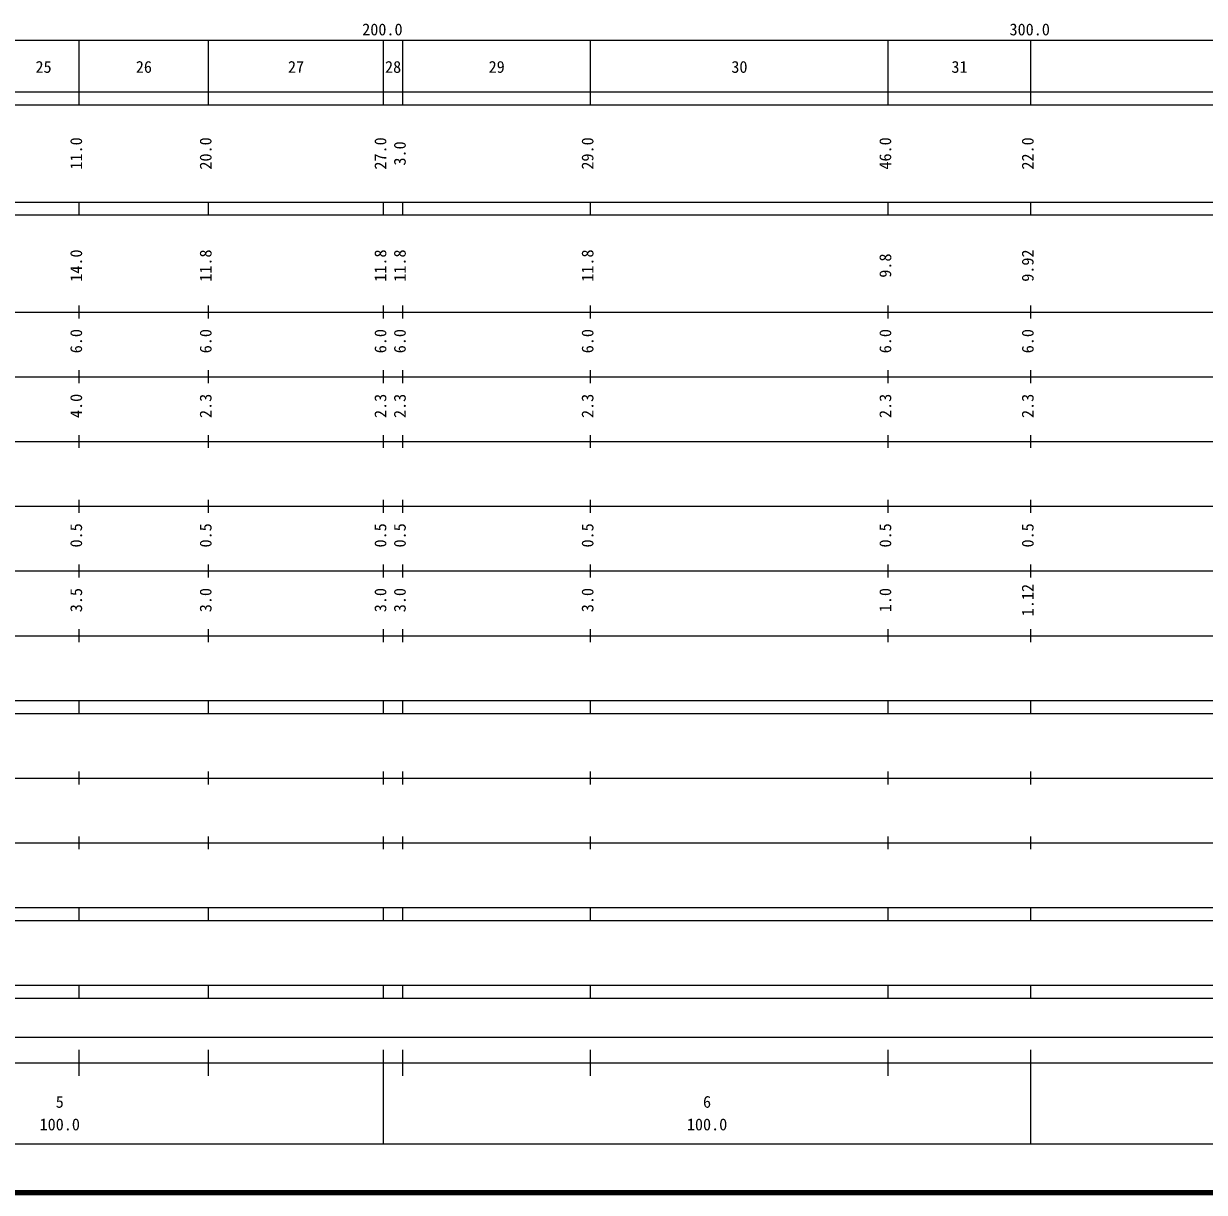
# Model space of a CAD drawing. Units: millimetres on the paper, enlarged 1000 times. Extents: x 40000 to 680000, y 20000 to 380000.
# Drawn here: x 212419 to 394830, y 20000 to 200558 of the extents above; entities that cross this region are included whole.
import ezdxf
from ezdxf.enums import TextEntityAlignment as Align

# ---------------------------------------------------------------- set-up
doc = ezdxf.new("R2010")
doc.units = ezdxf.units.MM
doc.header["$LTSCALE"] = 1000
doc.layers.add('S-TTL', color=2, linetype='Continuous', lineweight=140)
doc.layers.add('S-TTL-BAND', color=7, linetype='Continuous', lineweight=25)
doc.styles.add('ＭＳ ゴシック', font='')
doc.styles.get('ＭＳ ゴシック').set_extended_font_data('MS Gothic')

msp = doc.modelspace()

# ---------------------------------------------------------------- linework, layer by layer
at = {"layer": 'S-TTL'}
msp.add_line((40000, 20000), (680000, 20000), dxfattribs=at)
at = {"layer": 'S-TTL-BAND'}
for p, q in [((68000, 198000), (579000, 198000)), ((221000, 188000), (221000, 198000)), ((241000, 188000), (241000, 198000)), ((268000, 188000), (268000, 198000)), ((271000, 188000), (271000, 198000)), ((300000, 188000), (300000, 198000)), ((346000, 188000), (346000, 198000)), ((368000, 188000), (368000, 198000)), ((40000, 190000), (579000, 190000)), ((40000, 188000), (579000, 188000)), ((40000, 173000), (579000, 173000)), ((221000, 171000), (221000, 173000)), ((241000, 171000), (241000, 173000)), ((268000, 171000), (268000, 173000)), ((271000, 171000), (271000, 173000)), ((300000, 171000), (300000, 173000)), ((346000, 171000), (346000, 173000)), ((368000, 171000), (368000, 173000)), ((40000, 171000), (579000, 171000)), ((221000, 155000), (221000, 157000)), ((241000, 155000), (241000, 157000)), ((268000, 155000), (268000, 157000)), ((271000, 155000), (271000, 157000)), ((300000, 155000), (300000, 157000)), ((346000, 155000), (346000, 157000)), ((368000, 155000), (368000, 157000)), ((40000, 156000), (579000, 156000)), ((46000, 146000), (579000, 146000)), ((221000, 145000), (221000, 147000)), ((241000, 145000), (241000, 147000)), ((268000, 145000), (268000, 147000)), ((271000, 145000), (271000, 147000)), ((300000, 145000), (300000, 147000)), ((346000, 145000), (346000, 147000)), ((368000, 145000), (368000, 147000)), ((221000, 135000), (221000, 137000)), ((241000, 135000), (241000, 137000)), ((268000, 135000), (268000, 137000)), ((271000, 135000), (271000, 137000)), ((300000, 135000), (300000, 137000)), ((346000, 135000), (346000, 137000)), ((368000, 135000), (368000, 137000)), ((52000, 136000), (579000, 136000)), ((46000, 126000), (579000, 126000)), ((221000, 125000), (221000, 127000)), ((241000, 125000), (241000, 127000)), ((268000, 125000), (268000, 127000)), ((271000, 125000), (271000, 127000)), ((300000, 125000), (300000, 127000)), ((346000, 125000), (346000, 127000)), ((368000, 125000), (368000, 127000)), ((221000, 115000), (221000, 117000)), ((241000, 115000), (241000, 117000)), ((268000, 115000), (268000, 117000)), ((271000, 115000), (271000, 117000)), ((300000, 115000), (300000, 117000)), ((346000, 115000), (346000, 117000)), ((368000, 115000), (368000, 117000)), ((52000, 116000), (579000, 116000)), ((46000, 106000), (579000, 106000)), ((221000, 105000), (221000, 107000)), ((241000, 105000), (241000, 107000)), ((268000, 105000), (268000, 107000)), ((271000, 105000), (271000, 107000)), ((300000, 105000), (300000, 107000)), ((346000, 105000), (346000, 107000)), ((368000, 105000), (368000, 107000)), ((40000, 96000), (579000, 96000)), ((221000, 94000), (221000, 96000)), ((241000, 94000), (241000, 96000)), ((268000, 94000), (268000, 96000)), ((271000, 94000), (271000, 96000)), ((300000, 94000), (300000, 96000)), ((346000, 94000), (346000, 96000)), ((368000, 94000), (368000, 96000)), ((40000, 94000), (579000, 94000)), ((49000, 84000), (579000, 84000)), ((221000, 83000), (221000, 85000)), ((241000, 83000), (241000, 85000)), ((268000, 83000), (268000, 85000)), ((271000, 83000), (271000, 85000)), ((300000, 83000), (300000, 85000)), ((346000, 83000), (346000, 85000)), ((368000, 83000), (368000, 85000)), ((221000, 73000), (221000, 75000)), ((241000, 73000), (241000, 75000)), ((268000, 73000), (268000, 75000)), ((271000, 73000), (271000, 75000)), ((300000, 73000), (300000, 75000)), ((346000, 73000), (346000, 75000)), ((368000, 73000), (368000, 75000)), ((40000, 74000), (579000, 74000)), ((40000, 64000), (579000, 64000)), ((221000, 62000), (221000, 64000)), ((241000, 62000), (241000, 64000)), ((268000, 62000), (268000, 64000)), ((271000, 62000), (271000, 64000)), ((300000, 62000), (300000, 64000)), ((346000, 62000), (346000, 64000)), ((368000, 62000), (368000, 64000)), ((40000, 62000), (579000, 62000)), ((40000, 52000), (579000, 52000)), ((221000, 50000), (221000, 52000)), ((241000, 50000), (241000, 52000)), ((268000, 50000), (268000, 52000)), ((271000, 50000), (271000, 52000)), ((300000, 50000), (300000, 52000)), ((346000, 50000), (346000, 52000)), ((368000, 50000), (368000, 52000)), ((40000, 50000), (579000, 50000)), ((71000, 44000), (565000, 44000)), ((221000, 38000), (221000, 42000)), ((241000, 38000), (241000, 42000)), ((268000, 27500), (268000, 42000)), ((271000, 38000), (271000, 42000)), ((300000, 38000), (300000, 42000)), ((346000, 38000), (346000, 42000)), ((368000, 27500), (368000, 42000)), ((40000, 40000), (579000, 40000)), ((68000, 27500), (579000, 27500))]:
    msp.add_line(p, q, dxfattribs=at)

# ---------------------------------------------------------------- texts
at = {"layer": 'S-TTL-BAND', "style": 'ＭＳ ゴシック'}
for s, p in [('200.0', (267844, 198195)), ('300.0', (367844, 198195)), ('25', (215500, 192405)), ('26', (231000, 192405)), ('27', (254500, 192405)), ('28', (269500, 192405)), ('29', (285500, 192405)), ('30', (323000, 192405)), ('31', (357000, 192405)), ('5', (218000, 32523)), ('6', (318000, 32523)), ('100.0', (218000, 29033)), ('100.0', (318000, 29033))]:
    msp.add_text(s, height=1833, dxfattribs=at).set_placement(p, align=Align.BOTTOM_CENTER)
for s, p in [('11.0', (222000, 180500)), ('20.0', (242000, 180500)), ('27.0', (269000, 180500)), ('29.0', (301000, 180500)), ('46.0', (347000, 180500)), ('22.0', (369000, 180500)), ('3.0', (272000, 180500)), ('14.0', (222000, 163174)), ('11.8', (242000, 163174)), ('11.8', (269000, 163174)), ('11.8', (272000, 163174)), ('11.8', (301000, 163174)), ('9.8', (347000, 163174)), ('9.92', (369000, 163174)), ('6.0', (222000, 151500)), ('6.0', (242000, 151500)), ('6.0', (269000, 151500)), ('6.0', (272000, 151500)), ('6.0', (301000, 151500)), ('6.0', (347000, 151500)), ('6.0', (369000, 151500)), ('4.0', (222000, 141500)), ('2.3', (242000, 141500)), ('2.3', (269000, 141500)), ('2.3', (272000, 141500)), ('2.3', (301000, 141500)), ('2.3', (347000, 141500)), ('2.3', (369000, 141500)), ('0.5', (222000, 121500)), ('0.5', (242000, 121500)), ('0.5', (269000, 121500)), ('0.5', (272000, 121500)), ('0.5', (301000, 121500)), ('0.5', (347000, 121500)), ('0.5', (369000, 121500)), ('3.5', (222000, 111500)), ('3.0', (242000, 111500)), ('3.0', (269000, 111500)), ('3.0', (272000, 111500)), ('3.0', (301000, 111500)), ('1.0', (347000, 111500)), ('1.12', (369000, 111500))]:
    msp.add_text(s, height=1833, rotation=90, dxfattribs=at).set_placement(p, align=Align.BOTTOM_CENTER)

doc.saveas('drawing.dxf')
